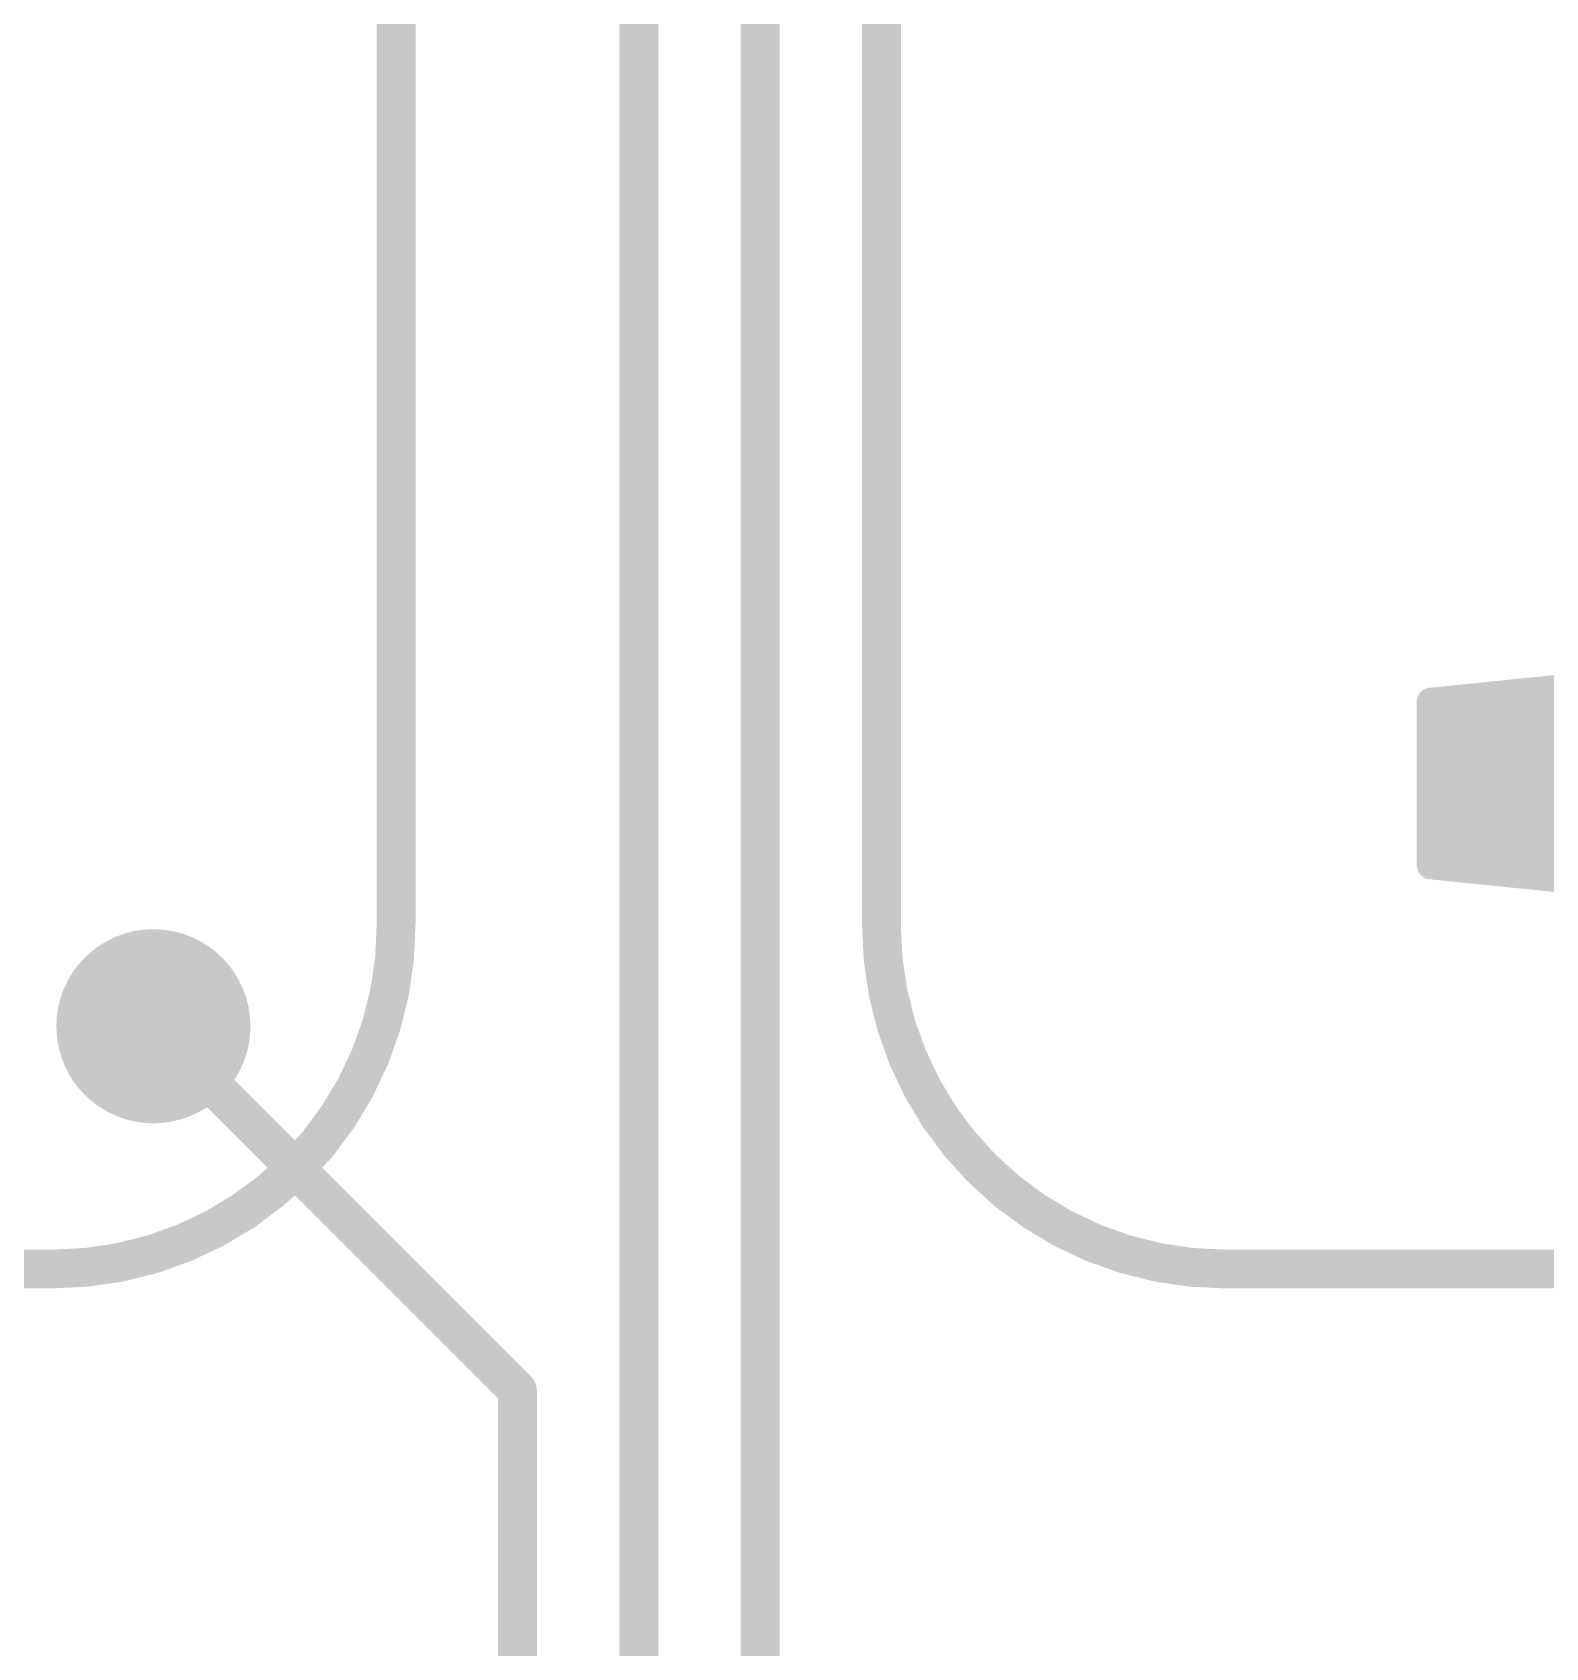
# Model space of a CAD drawing. Extents: x 0 to 48, y -23 to 79.
# Drawn here: x 13.34 to 21.26, y 27.23 to 35.68 of the extents above; entities that cross this region are included whole.
import ezdxf

# ---------------------------------------------------------------- set-up
doc = ezdxf.new("R2010")
doc.units = 0
for name, color, linetype in [('1', 12, 'CONTINUOUS'), ('16', 132, 'CONTINUOUS'), ('18', 110, 'CONTINUOUS'), ('22', 40, 'CONTINUOUS')]:
    doc.layers.add(name, color=color, linetype=linetype)

# ---------------------------------------------------------------- blocks, each defined once
blk = doc.blocks.new('ROUNDV')
at = {"const_width": 0.5}
blk.add_lwpolyline([(0, -0.25, 1), (0, 0.25, 1), (0, -0.25)], format="xyb", dxfattribs=at)

msp = doc.modelspace()

# ---------------------------------------------------------------- linework, layer by layer
at = {"layer": '1', "const_width": 0.2032}
for points in [[(15.24, 31.006), (15.24, 40.114)], [(17.78, 40.114), (17.78, 31.006)], [(4.336, 29.21), (13.444, 29.21)], [(19.576, 29.21), (28.684, 29.21)]]:
    msp.add_lwpolyline(points, dxfattribs=at)
at = {"layer": '1'}
for points, const_width in [([(13.444, 29.21, 0.4142), (15.24, 31.006)], 0.2032), ([(15.2908, 31.006, 1), (15.1892, 31.006)], 0.1016), ([(17.78, 31.006, 0.4142), (19.576, 29.21)], 0.2032), ([(17.8308, 31.006, 1), (17.7292, 31.006)], 0.1016), ([(15.1892, 31.006, 1), (15.2908, 31.006)], 0.1016), ([(17.7292, 31.006, 1), (17.8308, 31.006)], 0.1016), ([(13.444, 29.2608, 1), (13.444, 29.1592)], 0.1016), ([(13.444, 29.1592, 1), (13.444, 29.2608)], 0.1016), ([(19.576, 29.2608, 1), (19.576, 29.1592)], 0.1016), ([(19.576, 29.1592, 1), (19.576, 29.2608)], 0.1016)]:
    msp.add_lwpolyline(points, format="xyb", dxfattribs=dict(at, const_width=const_width))
at = {"layer": '16', "const_width": 0.2032}
for points in [[(17.145, 13.97), (17.145, 57.785)], [(16.51, 13.335), (16.51, 43.18)], [(15.875, 28.575), (13.97, 30.48)], [(15.875, 13.335), (15.875, 28.575)]]:
    msp.add_lwpolyline(points, dxfattribs=at)
at = {"layer": '16', "const_width": 0.1016}
for points in [[(14.0059, 30.5159, 1), (13.9341, 30.4441)], [(15.9258, 28.575, 1), (15.8242, 28.575)], [(15.8391, 28.5391, 1), (15.9109, 28.6109)]]:
    msp.add_lwpolyline(points, format="xyb", dxfattribs=at)
at = {"layer": '22', "const_width": 0.15}
for points in [[(20.6561, 32.1765), (21.7854, 32.2913)], [(20.6561, 31.3235), (20.6561, 32.1765)], [(20.6561, 32.1), (23.0939, 32.1)], [(20.6561, 31.95), (23.0584, 31.95)], [(20.6561, 31.8), (23.0422, 31.8)], [(20.6561, 31.65), (23.0441, 31.65)], [(20.6561, 31.5), (23.066, 31.5)], [(20.6561, 31.35), (23.1161, 31.35)], [(21.7854, 31.2087), (20.6561, 31.3235)]]:
    msp.add_lwpolyline(points, dxfattribs=at)
at = {"layer": '22', "const_width": 0.075}
for points in [[(20.6936, 32.1765, 1), (20.6186, 32.1765)], [(20.6523, 32.2138, 1), (20.6599, 32.1392)], [(20.6561, 32.1375, 1), (20.6561, 32.0625)], [(20.6561, 31.9875, 1), (20.6561, 31.9125)], [(20.6561, 31.8375, 1), (20.6561, 31.7625)], [(20.6561, 31.6875, 1), (20.6561, 31.6125)], [(20.6561, 31.5375, 1), (20.6561, 31.4625)], [(20.6561, 31.3875, 1), (20.6561, 31.3125)], [(20.6599, 31.3608, 1), (20.6523, 31.2862)], [(20.6186, 31.3235, 1), (20.6936, 31.3235)]]:
    msp.add_lwpolyline(points, format="xyb", dxfattribs=at)

# ---------------------------------------------------------------- block references
at = {"layer": '18', "xscale": 1.016, "yscale": 1.016}
msp.add_blockref('ROUNDV', (13.97, 30.48), dxfattribs=at)
msp.add_blockref('ROUNDV', (13.97, 30.48), dxfattribs=at)

doc.saveas('drawing.dxf')
